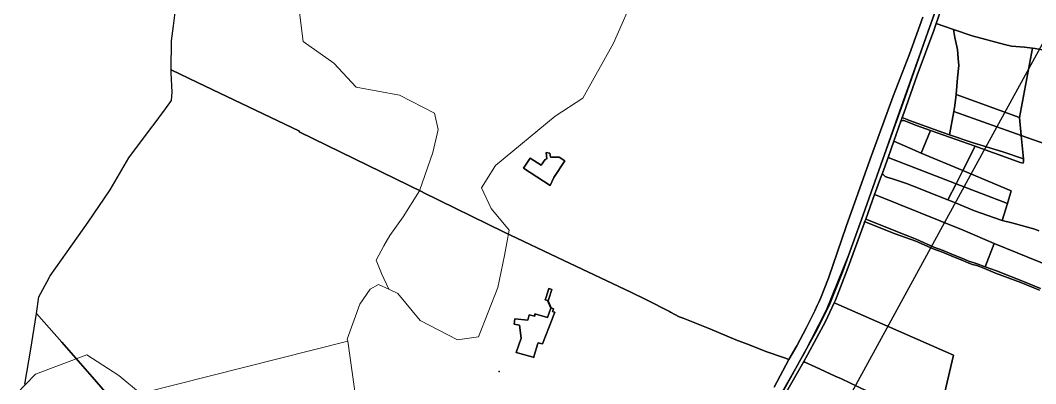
# Model space of a CAD drawing. Header units: metres. Extents: x 3 to 1027712, y 40 to 4430649.
# Drawn here: x 503891 to 505253, y 4407772 to 4408259 of the extents above; entities that cross this region are included whole.
import ezdxf

# ---------------------------------------------------------------- set-up
doc = ezdxf.new("R2010")
doc.units = ezdxf.units.M
doc.header["$MEASUREMENT"] = 0
doc.layers.add('A.ES.SDGC.CP.07003.cadastralparcel — CadastralParcel', color=1, linetype='Continuous')
doc.layers.add('Carreteras_5_km', color=2, linetype='Continuous', lineweight=30)
doc.layers.add('Lineas_electricas_5_km', color=1, linetype='Continuous', lineweight=30)
doc.layers.add('Habitats_5_km', color=7, linetype='Continuous', lineweight=9, true_color=0xbefad2)
doc.layers.add('Yacimientos_arqueologicos', color=7, linetype='Continuous', true_color=0x160844)

msp = doc.modelspace()

# ---------------------------------------------------------------- linework, layer by layer
at = {"layer": 'A.ES.SDGC.CP.07003.cadastralparcel — CadastralParcel', "color": 7, "linetype": 'Continuous', "flags": 128}
for points in [[(505156.7, 4408379.3), (505105.8, 4408236.7), (505076.8, 4408153.4), (505047.8, 4408072.8), (505021.2, 4407998.1), (504993.7, 4407921.1), (504976.5, 4407878.7), (504959.7, 4407844.4), (504916.5, 4407766.6), (504874.9, 4407692.5), (504829.6, 4407613.6), (504786.5, 4407535.3), (504741.9, 4407457.6), (504697.7, 4407381.7), (504652, 4407305.3), (504610.4, 4407237.6), (504557.7, 4407155), (504510.2, 4407085.4), (504465, 4407020.7), (504413.3, 4406948.8), (504356.1, 4406871.5), (504307.7, 4406807.4)], [(504307.7, 4406807.4), (504356.1, 4406871.5), (504413.3, 4406948.8), (504465, 4407020.7), (504510.2, 4407085.4), (504557.7, 4407155), (504610.4, 4407237.6), (504652, 4407305.3), (504697.7, 4407381.7), (504741.9, 4407457.6), (504786.5, 4407535.3), (504829.6, 4407613.6), (504874.9, 4407692.5), (504916.5, 4407766.6), (504959.7, 4407844.4), (504976.5, 4407878.7), (504993.7, 4407921.1), (505021.2, 4407998.1), (505047.8, 4408072.8), (505076.8, 4408153.4), (505105.8, 4408236.7), (505156.7, 4408379.3)], [(505159.4, 4408369.8), (505119.3, 4408254.6), (505116, 4408245), (505093.8, 4408185.3), (505075.6, 4408134.3), (505073.6, 4408128.7), (505073, 4408127), (505071.8, 4408123.7), (505062.3, 4408096.8), (505058.6, 4408086.4), (505054.7, 4408075.1), (505047, 4408053.8), (505044.6, 4408047.4), (505036.6, 4408025.3), (505024.6, 4407992.4), (505023.2, 4407988.6), (505022.5, 4407986.6), (504999.9, 4407924.4), (504984, 4407883.7), (504982.2, 4407880), (504970.5, 4407854.9), (504946.7, 4407810.5), (504941.5, 4407801.3), (504888.7, 4407708.2)], [(505363.9, 4408269), (505354.7, 4408237.2), (505369.7, 4408233.2), (505358.1, 4408186.3), (505355.9, 4408187), (505336.6, 4408193.6), (505317.2, 4408200.1), (505261.5, 4408219.1), (505251.7, 4408221.1), (505248.1, 4408221.5), (505237.4, 4408222.7), (505220.3, 4408224.3), (505210.9, 4408226.5), (505167.3, 4408238.1), (505142.4, 4408246.6), (505142.4, 4408246.6), (505119.3, 4408254.6), (505159.4, 4408369.8)], [(505101.3, 4408263.2), (505083.5, 4408213.3), (505061.5, 4408157), (505030.4, 4408072.7), (504998.6, 4407982.5), (504974.7, 4407913.1), (504964.1, 4407886), (504962.1, 4407881.7), (504959.7, 4407876.5), (504956.2, 4407869.1), (504945.4, 4407847.1), (504932.3, 4407822.3), (504921.7, 4407804.2), (504921.7, 4407804.2), (504915.7, 4407806.4), (504890.9, 4407814.8), (504869.9, 4407823.1), (504850.7, 4407830.6), (504815.5, 4407845.3), (504779.7, 4407859.3), (504774.4, 4407861.4), (504762.8, 4407867.7), (504761.7, 4407868.3), (504730.8, 4407884.2), (504709.6, 4407894.3), (504620, 4407936.8), (504539.1, 4407975.3), (504431.3, 4408028.1), (504431, 4408028.2), (504265.2, 4408109.5), (504265.3, 4408110.3), (504128.9, 4408175.6), (504093.6, 4408192.6), (504093.8, 4408231.2), (504096.4, 4408251.6), (504098.7, 4408269.3)], [(504901.8, 4407766.8), (504921.7, 4407804.2), (504932.3, 4407822.3), (504945.4, 4407847.1), (504956.2, 4407869.1), (504959.7, 4407876.5), (504962.1, 4407881.7), (504964.1, 4407886), (504974.7, 4407913.1), (504998.6, 4407982.5), (505030.4, 4408072.7), (505061.5, 4408157), (505083.5, 4408213.3), (505101.3, 4408263.2)], [(504019.7, 4407743.6), (503987.7, 4407780.7), (503947, 4407827.2), (503912.9, 4407865.6), (503916, 4407888.1), (503929.7, 4407913.7), (503930.9, 4407915.9), (503931.2, 4407916.3), (503954.1, 4407948.2), (503982.1, 4407988.2), (504011.5, 4408031.6), (504036.8, 4408074.5), (504068.3, 4408116.9), (504069, 4408117.7), (504069.2, 4408118), (504085.7, 4408140.3), (504093.9, 4408151.3), (504094.6, 4408162.4), (504093.6, 4408188.5), (504093.6, 4408192.6), (504128.9, 4408175.6), (504265.3, 4408110.3), (504265.2, 4408109.5), (504431, 4408028.2), (504431.3, 4408028.1), (504539.1, 4407975.3), (504620, 4407936.8), (504709.6, 4407894.3), (504730.8, 4407884.2), (504761.7, 4407868.3), (504762.8, 4407867.7), (504774.4, 4407861.4), (504779.7, 4407859.3), (504815.5, 4407845.3), (504850.7, 4407830.6), (504869.9, 4407823.1), (504890.9, 4407814.8), (504915.7, 4407806.4), (504921.7, 4407804.2), (504901.8, 4407766.8)], [(505256.7, 4407976.5), (505251.6, 4407978.8), (505220.4, 4407987.4), (505207.6, 4407990.4), (505214.6, 4408013.1), (505219.8, 4408030.3), (505219.8, 4408030.3), (505154.9, 4408057.5), (505171.5, 4408090.1), (505194.8, 4408081.4), (505198.7, 4408080.1), (505231.8, 4408068.4), (505235.9, 4408067.5), (505236.1, 4408069.7), (505236.3, 4408073.2), (505233.2, 4408104.6), (505300.7, 4408080.7)], [(505272.8, 4407928.8), (505227.6, 4407947.1), (505197, 4407959.4), (505155.3, 4407977.6), (505037.6, 4408025), (505037.6, 4408025), (505036.6, 4408025.3), (505044.6, 4408047.4), (505047, 4408053.8), (505047.3, 4408053.2), (505048.8, 4408051), (505050.6, 4408049.6), (505054.4, 4408048), (505059, 4408046.9), (505079.5, 4408039.9), (505095.2, 4408033.8), (505107.5, 4408028.7), (505134.8, 4408018), (505142.8, 4408014.9), (505170.6, 4408003.4), (505206.2, 4407990.8), (505207.6, 4407990.4), (505220.4, 4407987.4), (505251.6, 4407978.8), (505256.7, 4407976.5)], [(505119.8, 4407714.7), (505142.4, 4407809.8), (504984.5, 4407879), (504984.5, 4407879), (504982.2, 4407880), (504984, 4407883.7), (504999.9, 4407924.4), (505022.5, 4407986.6), (505023.2, 4407988.6), (505024.6, 4407988), (505064.2, 4407972.7), (505091.9, 4407962.8), (505115.1, 4407952.6), (505127.7, 4407947.8), (505142.2, 4407941.6), (505155, 4407936.7), (505163, 4407933.3), (505168, 4407931.6), (505173.5, 4407930), (505182.8, 4407926.5), (505183.1, 4407926.4), (505198.8, 4407919.9), (505232.6, 4407907.2), (505257.5, 4407896.8)], [(505257.5, 4407896.8), (505232.6, 4407907.2), (505198.8, 4407919.9), (505183.1, 4407926.4), (505182.8, 4407926.5), (505173.5, 4407930), (505168, 4407931.6), (505163, 4407933.3), (505155, 4407936.7), (505142.2, 4407941.6), (505127.7, 4407947.8), (505115.1, 4407952.6), (505091.9, 4407962.8), (505064.2, 4407972.7), (505024.6, 4407988), (505024.6, 4407988), (505023.2, 4407988.6), (505024.6, 4407992.4), (505026, 4407991.9), (505063, 4407976.9), (505092.5, 4407965.3), (505116, 4407954.8), (505128.6, 4407950.1), (505143.1, 4407943.9), (505155.9, 4407939), (505163.9, 4407935.5), (505168.7, 4407933.9), (505174.2, 4407932.3), (505183.6, 4407928.7), (505185, 4407928.2), (505199.9, 4407922.8), (505236.1, 4407908.6), (505258.9, 4407899.4)], [(505258.9, 4407899.4), (505236.1, 4407908.6), (505199.9, 4407922.8), (505185, 4407928.2), (505197, 4407959.4), (505227.6, 4407947.1), (505272.8, 4407928.8)], [(503897.3, 4407770.9), (503905.1, 4407817.8), (503912.5, 4407862.9), (503912.9, 4407865.6), (503947, 4407827.2), (503987.7, 4407780.7), (504019.7, 4407743.6)], [(504888.7, 4407708.2), (504941.5, 4407801.3), (504942.8, 4407800.6), (504956.9, 4407794), (504983.7, 4407781.9), (504992, 4407777.9), (505025.8, 4407761.9)]]:
    msp.add_lwpolyline(points, dxfattribs=at)
for points in [[(505080.4, 4408125.9), (505073.6, 4408128.7), (505075.6, 4408134.3), (505093.8, 4408185.3), (505116, 4408245), (505119.3, 4408254.6), (505142.4, 4408246.6), (505144.1, 4408235.8), (505147.9, 4408219.9), (505148.8, 4408207.6), (505149.6, 4408198.4), (505147.9, 4408181.7), (505145.7, 4408159.5), (505144.2, 4408144.7), (505142.7, 4408136.7), (505136.8, 4408105.5), (505127.9, 4408108.5), (505083.5, 4408124.5), (505080.4, 4408125.9)], [(505142.4, 4408246.6), (505167.3, 4408238.1), (505210.9, 4408226.5), (505220.3, 4408224.3), (505237.4, 4408222.7), (505248.1, 4408221.5), (505230.8, 4408128.7), (505145.7, 4408159.5), (505147.9, 4408181.7), (505149.6, 4408198.4), (505148.8, 4408207.6), (505147.9, 4408219.9), (505144.1, 4408235.8), (505142.4, 4408246.6)], [(505233.2, 4408104.6), (505230.8, 4408128.7), (505248.1, 4408221.5), (505251.7, 4408221.1), (505261.5, 4408219.1), (505317.2, 4408200.1), (505336.6, 4408193.6), (505355.9, 4408187), (505358.1, 4408186.3), (505426.6, 4408162.5), (505418.3, 4408124.9), (505410.7, 4408042.4), (505378.7, 4408052.8), (505319, 4408074.7), (505303.1, 4408079.8), (505301.9, 4408080.3), (505300.7, 4408080.7), (505233.2, 4408104.6)], [(505233.2, 4408104.6), (505142.7, 4408136.7), (505144.2, 4408144.7), (505145.7, 4408159.5), (505230.8, 4408128.7), (505233.2, 4408104.6)], [(505084, 4408087.2), (505062.3, 4408096.8), (505071.8, 4408123.7), (505074.6, 4408124.4), (505075.9, 4408124.4), (505092.6, 4408118), (505111.4, 4408111.3), (505099.1, 4408080.8), (505084, 4408087.2)], [(505071.8, 4408123.7), (505073, 4408127), (505073.6, 4408128.7), (505080.4, 4408125.9), (505083.5, 4408124.5), (505127.9, 4408108.5), (505136.8, 4408105.5), (505167.4, 4408094.8), (505208.6, 4408082.5), (505236.3, 4408073.2), (505236.1, 4408069.7), (505235.9, 4408067.5), (505231.8, 4408068.4), (505198.7, 4408080.1), (505194.8, 4408081.4), (505171.5, 4408090.1), (505136.8, 4408102.2), (505111.4, 4408111.3), (505092.6, 4408118), (505075.9, 4408124.4), (505074.6, 4408124.4), (505071.8, 4408123.7)], [(505167.4, 4408094.8), (505136.8, 4408105.5), (505142.7, 4408136.7), (505233.2, 4408104.6), (505236.3, 4408073.2), (505208.6, 4408082.5), (505167.4, 4408094.8)], [(505154.9, 4408057.5), (505099.1, 4408080.8), (505111.4, 4408111.3), (505136.8, 4408102.2), (505171.5, 4408090.1), (505154.9, 4408057.5)], [(505145.8, 4408039.8), (505054.7, 4408075.1), (505058.6, 4408086.4), (505062.3, 4408096.8), (505084, 4408087.2), (505099.1, 4408080.8), (505154.9, 4408057.5), (505145.8, 4408039.8)], [(504566, 4408060.4), (504574.7, 4408074.1), (504589.4, 4408064.8), (504594.8, 4408072.1), (504596.9, 4408073), (504596.3, 4408081.4), (504601.1, 4408080.9), (504601.9, 4408075.3), (504613.5, 4408075.2), (504621.2, 4408070.5), (504606.5, 4408047.9), (504601.6, 4408037.4), (504566, 4408060.4)], [(504566, 4408060.4), (504601.6, 4408037.4), (504606.5, 4408047.9), (504621.2, 4408070.5), (504613.5, 4408075.2), (504601.9, 4408075.3), (504601.1, 4408080.9), (504596.3, 4408081.4), (504596.9, 4408073), (504594.8, 4408072.1), (504589.4, 4408064.8), (504574.7, 4408074.1), (504566, 4408060.4)], [(505047.3, 4408053.2), (505047, 4408053.8), (505054.7, 4408075.1), (505145.8, 4408039.8), (505134.8, 4408018), (505107.5, 4408028.7), (505095.2, 4408033.8), (505079.5, 4408039.9), (505059, 4408046.9), (505054.4, 4408048), (505050.6, 4408049.6), (505048.8, 4408051), (505047.3, 4408053.2)], [(505214.6, 4408013.1), (505145.8, 4408039.8), (505154.9, 4408057.5), (505219.8, 4408030.3), (505214.6, 4408013.1)], [(505142.8, 4408014.9), (505134.8, 4408018), (505145.8, 4408039.8), (505214.6, 4408013.1), (505207.6, 4407990.4), (505206.2, 4407990.8), (505170.6, 4408003.4), (505142.8, 4408014.9)], [(505026, 4407991.9), (505024.6, 4407992.4), (505036.6, 4408025.3), (505037.6, 4408025), (505155.3, 4407977.6), (505197, 4407959.4), (505185, 4407928.2), (505183.6, 4407928.7), (505174.2, 4407932.3), (505168.7, 4407933.9), (505163.9, 4407935.5), (505155.9, 4407939), (505143.1, 4407943.9), (505128.6, 4407950.1), (505116, 4407954.8), (505092.5, 4407965.3), (505063, 4407976.9), (505026, 4407991.9)], [(504596, 4407887.4), (504599.8, 4407899.3), (504603.6, 4407898.1), (504599.6, 4407885.6), (504598.8, 4407882.9), (504602.8, 4407873.4), (504606.2, 4407872.2), (504606.1, 4407871.9), (504605.1, 4407869.1), (504604.9, 4407868.5), (504607, 4407867.7), (504607.9, 4407867.4), (504606.2, 4407863.1), (504604.4, 4407858.2), (504591.3, 4407824.9), (504589.1, 4407825.4), (504587.1, 4407825.9), (504585.3, 4407826.3), (504585.1, 4407825.5), (504580.2, 4407809.2), (504579.5, 4407806.8), (504578.7, 4407807), (504555.9, 4407813.6), (504562.6, 4407832.8), (504560.5, 4407850.2), (504553.2, 4407851.4), (504554.1, 4407858.5), (504571.7, 4407857), (504573.6, 4407863.8), (504580.9, 4407862.2), (504581.1, 4407865.1), (504597.8, 4407860.3), (504602.5, 4407872.7), (504598, 4407883.1), (504595, 4407884.1), (504596, 4407887.4)], [(504596, 4407887.4), (504595, 4407884.1), (504598, 4407883.1), (504602.5, 4407872.7), (504597.8, 4407860.3), (504581.1, 4407865.1), (504580.9, 4407862.2), (504573.6, 4407863.8), (504571.7, 4407857), (504554.1, 4407858.5), (504553.2, 4407851.4), (504560.5, 4407850.2), (504562.6, 4407832.8), (504555.9, 4407813.6), (504578.7, 4407807), (504579.5, 4407806.8), (504580.2, 4407809.2), (504585.1, 4407825.5), (504585.3, 4407826.3), (504587.1, 4407825.9), (504589.1, 4407825.4), (504591.3, 4407824.9), (504604.4, 4407858.2), (504606.2, 4407863.1), (504607.9, 4407867.4), (504607, 4407867.7), (504604.9, 4407868.5), (504605.1, 4407869.1), (504606.1, 4407871.9), (504606.2, 4407872.2), (504602.8, 4407873.4), (504598.8, 4407882.9), (504599.6, 4407885.6), (504603.6, 4407898.1), (504599.8, 4407899.3), (504596, 4407887.4)], [(504942.8, 4407800.6), (504941.5, 4407801.3), (504946.7, 4407810.5), (504970.5, 4407854.9), (504982.2, 4407880), (504984.5, 4407879), (505142.4, 4407809.8), (505119.8, 4407714.7), (505101.6, 4407723.1), (505077, 4407733.5), (505064.5, 4407740.3), (505045.9, 4407748.9), (505034.5, 4407757.7), (505025.8, 4407761.9), (504992, 4407777.9), (504983.7, 4407781.9), (504956.9, 4407794), (504942.8, 4407800.6)]]:
    msp.add_lwpolyline(points, close=True, dxfattribs=at)
at = {"layer": 'Carreteras_5_km'}
for p, q in [((505067.9, 4408130.1, 18.8), (505151.5, 4408365.5, 19.6)), ((505067.9, 4408130.1, 18.8), (505151.5, 4408365.5, 19.6)), ((505040.3, 4408052.1, 18.7), (505067.9, 4408130.1, 18.8)), ((505040.3, 4408052.1, 18.7), (505067.9, 4408130.1, 18.8)), ((505018.8, 4407991.4, 18.5), (505040.3, 4408052.1, 18.7)), ((505018.8, 4407991.4, 18.5), (505040.3, 4408052.1, 18.7))]:
    msp.add_line(p, q, dxfattribs=at)
for points in [[(504971.9, 4407870.6, 18.2), (505002.5, 4407945.6, 18.4), (505018.8, 4407991.4, 18.5)], [(504971.9, 4407870.6, 18.2), (505002.5, 4407945.6, 18.4), (505018.8, 4407991.4, 18.5)], [(504841.3, 4407635.2, 17.6), (504941.8, 4407811.4, 18), (504971.9, 4407870.6, 18.2)], [(504841.3, 4407635.2, 17.6), (504941.8, 4407811.4, 18), (504971.9, 4407870.6, 18.2)]]:
    msp.add_polyline3d(points, dxfattribs=at)
at = {"layer": 'Habitats_5_km'}
for points in [[(504716.4, 4408296.4), (504686.4, 4408228.4), (504645.4, 4408154.4), (504608.4, 4408130.4), (504528.4, 4408064.4), (504509.4, 4408034.4), (504522.4, 4408006.4), (504546.4, 4407977.4), (504540.4, 4407943.4), (504531.4, 4407900.4), (504505.4, 4407834.4), (504477.4, 4407830.4), (504427.4, 4407856.4), (504397.4, 4407892.4), (504385.4, 4407898.4), (504375.4, 4407919.4), (504368.4, 4407937.4), (504378.4, 4407956.4), (504386.4, 4407970.4), (504404.4, 4407995.4), (504426.4, 4408030.4), (504444.4, 4408081.4), (504451.4, 4408112.4), (504446.4, 4408134.4), (504399.4, 4408158.4), (504341.4, 4408169.4), (504311.4, 4408201.4), (504270.4, 4408230.4), (504265.4, 4408269.4)], [(504265.4, 4408269.4), (504270.4, 4408230.4), (504311.4, 4408201.4), (504341.4, 4408169.4), (504399.4, 4408158.4), (504446.4, 4408134.4), (504451.4, 4408112.4), (504444.4, 4408081.4), (504426.4, 4408030.4), (504404.4, 4407995.4), (504386.4, 4407970.4), (504378.4, 4407956.4), (504368.4, 4407937.4), (504375.4, 4407919.4), (504385.4, 4407898.4), (504371.4, 4407904.4), (504360.4, 4407898.4), (504346.4, 4407878.4), (504329.4, 4407831.4), (504330.4, 4407828.4), (504052.4, 4407758.4), (504023.4, 4407782.4), (503980.4, 4407810.4), (503911.4, 4407784.4), (503846.4, 4407717.4)], [(503846.4, 4407717.4), (503911.4, 4407784.4), (503980.4, 4407810.4), (504023.4, 4407782.4), (504052.4, 4407758.4), (504330.4, 4407828.4), (504355.4, 4407649.4)]]:
    msp.add_lwpolyline(points, dxfattribs=at)
at = {"layer": 'Lineas_electricas_5_km'}
msp.add_polyline3d([(505073.3, 4411160.4, 21.3), (505031.3, 4410950.1, 27.3), (505092.8, 4410729.6, 25.2), (505134.1, 4410434.7, 25.1), (505172.6, 4410154.3, 23.2), (505220.5, 4409805.2, 31.6), (505288.6, 4409451.7, 19.9), (505357.1, 4409102.4, 20.6), (505457.1, 4408583.6, 24.5), (505355.1, 4408398.3, 21.4), (505258.7, 4408221.9, 18.5), (505164.9, 4408050.6, 16.1), (505055.6, 4407851.1, 15.3), (504951.3, 4407660.4, 14.1), (504853.6, 4407482, 13), (504742.7, 4407279.5, 11), (504649.5, 4407109.1, 9.3), (504437.9, 4406722.5, 6.9), (504340.2, 4406545.5, 5.7), (504167.9, 4406398.2, 4.8), (504018.5, 4406271.8, 5.4), (503869.2, 4406145.4, 5)], dxfattribs=at)
at = {"layer": 'Yacimientos_arqueologicos'}
msp.add_point((504533.2, 4407787.9, 39.9), dxfattribs=at)

doc.saveas('drawing.dxf')
